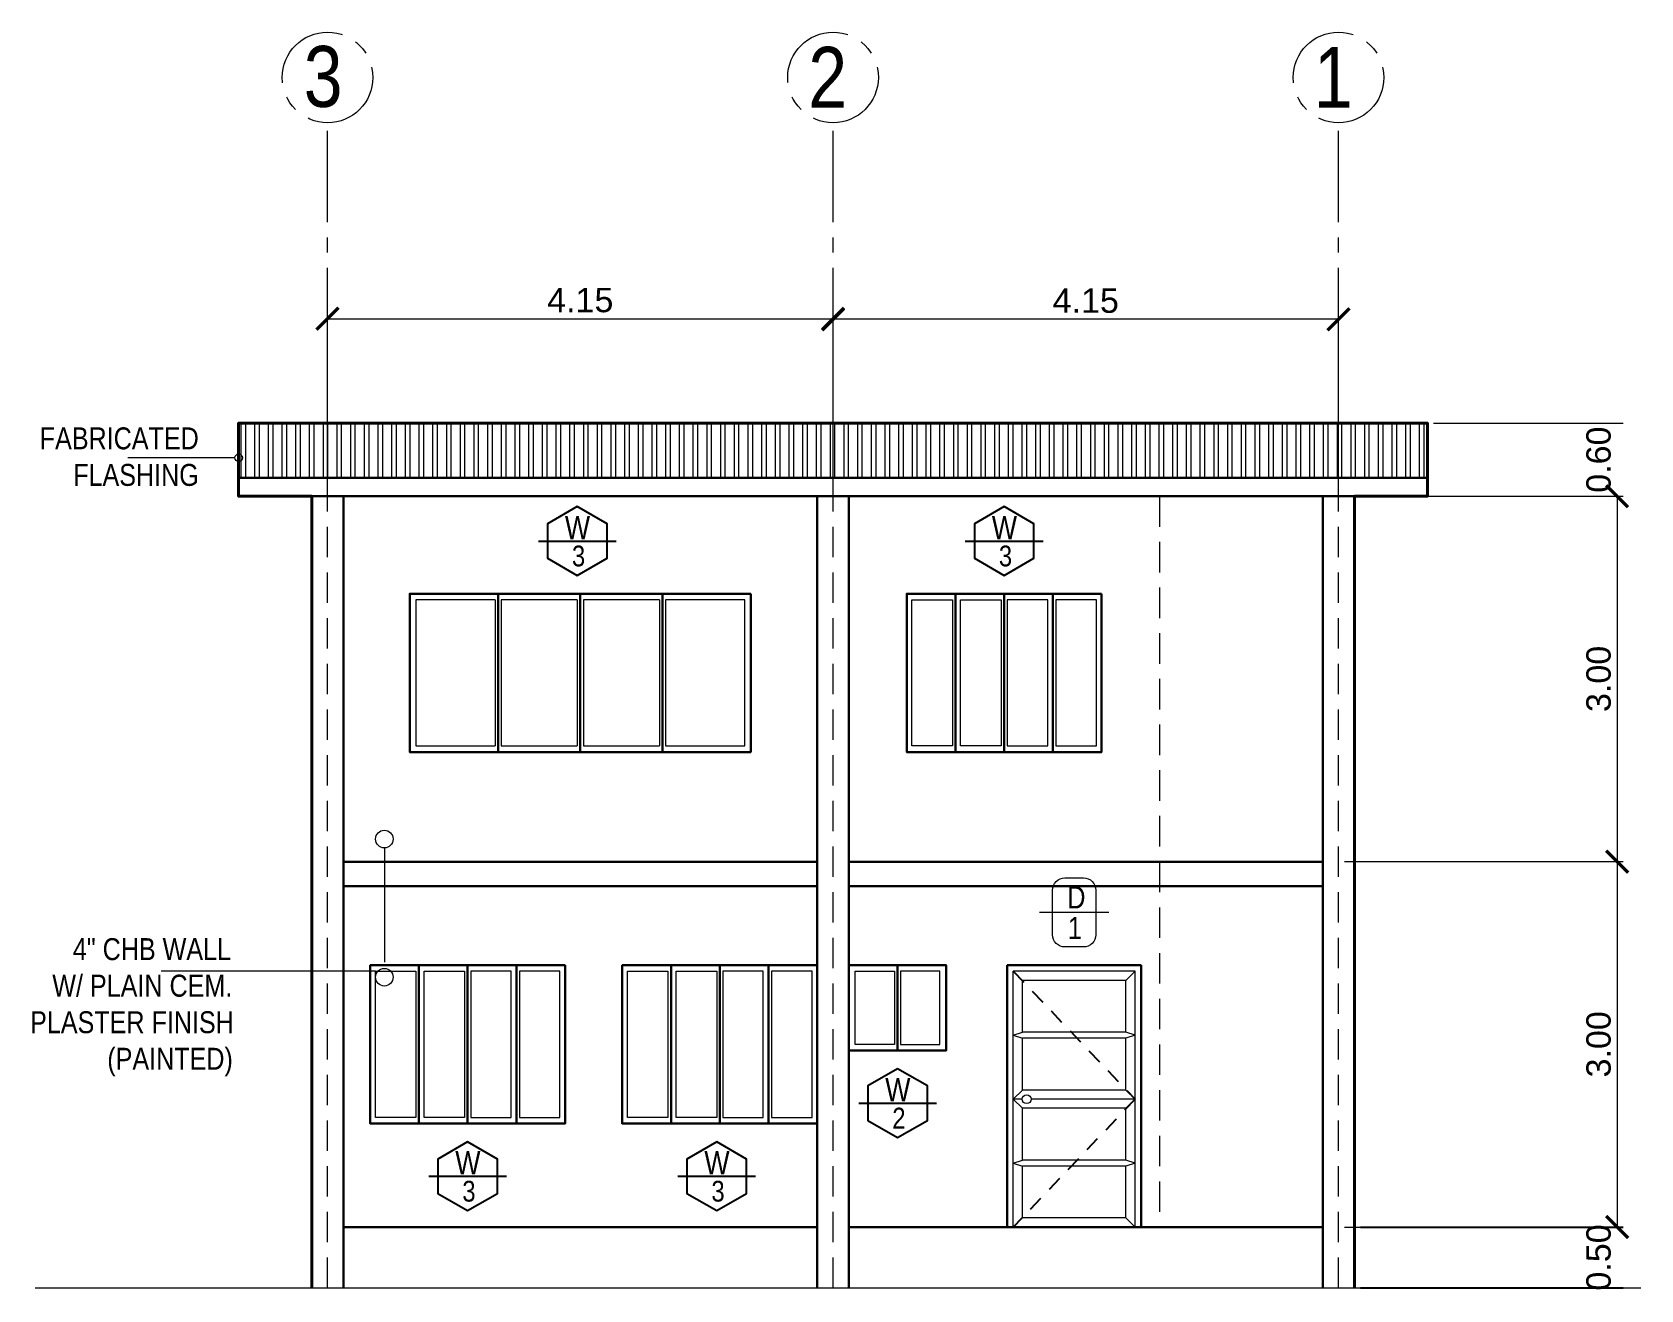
# Model space of a CAD drawing. Header units: metres. Extents: x -460 to 31334, y -1777 to 24987.
# Drawn here: x 180.2 to 193.4, y -761.9 to -751.57 of the extents above; entities that cross this region are included whole.
import ezdxf

# ---------------------------------------------------------------- set-up
doc = ezdxf.new("R2010")
doc.units = ezdxf.units.M
doc.header["$MEASUREMENT"] = 0
doc.linetypes.add('CENTER2', pattern=[1.125, 0.75, -0.125, 0.125, -0.125])
doc.linetypes.add('DASHED2', pattern=[0.375, 0.25, -0.125])
doc.layers.get('Defpoints').update_dxf_attribs({"color": 2})
for name, color, linetype in [('01 FURNITURE', 8, 'Continuous'), ('Anno_Door Sched', 1, 'Continuous'), ('Anno_Flr. Level', 1, 'Continuous'), ('Anno_Win&Dr Sched', 1, 'Continuous')]:
    doc.layers.add(name, color=color, linetype=linetype)
doc.layers.add('Arch_Door', color=1, linetype='Continuous', lineweight=18)
doc.layers.add('DIM', color=8, linetype='Continuous', lineweight=5)
doc.styles.add('AN100', font='ARIALN.TTF', dxfattribs={"height": 0.25})
doc.styles.get("Standard").update_dxf_attribs({"font": 'arial.ttf'})
doc.dimstyles.new('elev', dxfattribs={"dimtxt": 0.2, "dimasz": 0.18, "dimexe": 0.05, "dimexo": 0.05, "dimgap": 0.05, "dimtad": 1, "dimzin": 0, "dimdsep": 46, "dimtxsty": 'Standard', "dimblk": 'ARCHTICK', "dimcen": 0.025, "dimclrd": 256, "dimclre": 256, "dimadec": 0, "dimazin": 0, "dimtfac": 1, "dimtix": 1, "dimtofl": 0, "dimtmove": 0, "dimatfit": 3, "dimldrblk": 'ARCHTICK', "dimfxl": 0.1, "dimtolj": 1, "dimtzin": 0, "dimlwd": -1, "dimlwe": -1, "dimarcsym": 0})

# ---------------------------------------------------------------- blocks, each defined once
blk = doc.blocks.new('_ArchTick')
at = {"color": 0, "linetype": 'ByBlock', "const_width": 0.15}
blk.add_lwpolyline([(-0.5, -0.5), (0.5, 0.5)], dxfattribs=at)
blk = doc.blocks.new('*D344')
at = {"layer": 'Defpoints', "color": 0, "transparency": 16777216}
for p in [(186.772, -753.927), (182.622, -755.384), (186.772, -755.384)]:
    blk.add_point(p, dxfattribs=at)
at = {"layer": 'DIM', "transparency": 16777216}
for p, q in [((182.622, -755.334), (182.622, -753.877)), ((182.622, -753.927), (186.772, -753.927)), ((186.772, -755.334), (186.772, -753.877))]:
    blk.add_line(p, q, dxfattribs=at)
at = {"layer": 'DIM', "transparency": 16777216, "xscale": 0.18, "yscale": 0.18, "zscale": 0.18, "rotation": 180}
blk.add_blockref('_ArchTick', (182.622, -753.927), dxfattribs=at)
at = {"layer": 'DIM', "transparency": 16777216, "xscale": 0.18, "yscale": 0.18, "zscale": 0.18}
blk.add_blockref('_ArchTick', (186.772, -753.927), dxfattribs=at)
at = {"layer": 'DIM', "color": 0, "lineweight": 9, "transparency": 16777216, "insert": (184.697, -753.775), "char_height": 0.2, "attachment_point": 5}
blk.add_mtext('\\A1;4.15', dxfattribs=at)
blk = doc.blocks.new('*D345')
at = {"layer": 'Defpoints', "color": 0, "transparency": 16777216}
for p in [(186.772, -753.932), (186.772, -755.384), (190.922, -755.384)]:
    blk.add_point(p, dxfattribs=at)
at = {"layer": 'DIM', "transparency": 16777216}
for p, q in [((186.772, -755.334), (186.772, -753.882)), ((190.922, -753.932), (186.772, -753.932)), ((190.922, -755.334), (190.922, -753.882))]:
    blk.add_line(p, q, dxfattribs=at)
at = {"layer": 'DIM', "transparency": 16777216, "xscale": 0.18, "yscale": 0.18, "zscale": 0.18, "rotation": 180}
blk.add_blockref('_ArchTick', (186.772, -753.932), dxfattribs=at)
at = {"layer": 'DIM', "transparency": 16777216, "xscale": 0.18, "yscale": 0.18, "zscale": 0.18}
blk.add_blockref('_ArchTick', (190.922, -753.932), dxfattribs=at)
at = {"layer": 'DIM', "color": 0, "lineweight": 9, "transparency": 16777216, "insert": (188.847, -753.78), "char_height": 0.2, "attachment_point": 5}
blk.add_mtext('\\A1;4.15', dxfattribs=at)
blk = doc.blocks.new('*D417')
at = {"layer": 'Defpoints', "color": 0, "transparency": 16777216}
for p in [(190.922, -758.384), (190.922, -761.384), (193.21, -761.384)]:
    blk.add_point(p, dxfattribs=at)
at = {"layer": 'DIM', "transparency": 16777216}
for p, q in [((190.972, -758.384), (193.26, -758.384)), ((193.21, -758.384), (193.21, -761.384)), ((190.972, -761.384), (193.26, -761.384))]:
    blk.add_line(p, q, dxfattribs=at)
at = {"layer": 'DIM', "transparency": 16777216, "xscale": 0.18, "yscale": 0.18, "zscale": 0.18}
for p, rotation in [((193.21, -758.384), 90), ((193.21, -761.384), 270)]:
    blk.add_blockref('_ArchTick', p, dxfattribs=dict(at, rotation=rotation))
at = {"layer": 'DIM', "color": 0, "lineweight": 9, "transparency": 16777216, "insert": (193.058, -759.884), "char_height": 0.2, "attachment_point": 5, "rotation": 90}
blk.add_mtext('\\A1;3.00', dxfattribs=at)
blk = doc.blocks.new('*D418')
at = {"layer": '01 FURNITURE', "transparency": 16777216}
for p, q in [((191.102, -761.384), (193.26, -761.384)), ((191.102, -761.884), (193.26, -761.884))]:
    blk.add_line(p, q, dxfattribs=at)
at = {"layer": 'Defpoints', "color": 0, "transparency": 16777216}
for p in [(191.052, -761.384), (191.052, -761.884), (193.21, -761.884)]:
    blk.add_point(p, dxfattribs=at)
at = {"layer": '01 FURNITURE', "color": 0, "lineweight": 9, "transparency": 16777216, "insert": (193.058, -761.634), "char_height": 0.2, "attachment_point": 5, "rotation": 90}
blk.add_mtext('\\A1;0.50', dxfattribs=at)
blk = doc.blocks.new('*D419')
at = {"layer": 'Defpoints', "color": 0, "transparency": 16777216}
for p in [(191.052, -755.384), (191.052, -758.384), (193.21, -758.384)]:
    blk.add_point(p, dxfattribs=at)
at = {"layer": 'DIM', "transparency": 16777216}
for p, q in [((191.102, -755.384), (193.26, -755.384)), ((193.21, -755.384), (193.21, -758.384)), ((191.102, -758.384), (193.26, -758.384))]:
    blk.add_line(p, q, dxfattribs=at)
at = {"layer": 'DIM', "transparency": 16777216, "xscale": 0.18, "yscale": 0.18, "zscale": 0.18}
for p, rotation in [((193.21, -755.384), 90), ((193.21, -758.384), 270)]:
    blk.add_blockref('_ArchTick', p, dxfattribs=dict(at, rotation=rotation))
at = {"layer": 'DIM', "color": 0, "lineweight": 9, "transparency": 16777216, "insert": (193.058, -756.884), "char_height": 0.2, "attachment_point": 5, "rotation": 90}
blk.add_mtext('\\A1;3.00', dxfattribs=at)
blk = doc.blocks.new('*D420')
at = {"layer": 'Defpoints', "color": 0, "transparency": 16777216}
for p in [(191.652, -754.784), (191.652, -755.384), (193.21, -755.384)]:
    blk.add_point(p, dxfattribs=at)
at = {"layer": 'DIM', "transparency": 16777216}
for p, q in [((191.702, -754.784), (193.26, -754.784)), ((191.702, -755.384), (193.26, -755.384))]:
    blk.add_line(p, q, dxfattribs=at)
at = {"layer": 'DIM', "color": 0, "lineweight": 9, "transparency": 16777216, "insert": (193.058, -755.084), "char_height": 0.2, "attachment_point": 5, "rotation": 90}
blk.add_mtext('\\A1;0.60', dxfattribs=at)
blk = doc.blocks.new('Door')
at = {"layer": 'Anno_Door Sched', "lineweight": 9, "ltscale": 0.5}
blk.add_line((12.7884, 558.3848), (12.3721, 558.3848), dxfattribs=at)
at = {"layer": 'Anno_Door Sched', "lineweight": 9}
blk.add_lwpolyline([(12.5239, 558.5915), (12.6366, 558.5915, -0.414214), (12.7096, 558.5185), (12.7096, 558.2511, -0.414214), (12.6366, 558.1781), (12.5239, 558.1781, -0.414214), (12.4509, 558.2511), (12.4509, 558.5185, -0.414214)], format="xyb", close=True, dxfattribs=at)
at = {"layer": 'Anno_Door Sched', "linetype": 'Continuous', "insert": (12.5376, 558.5418), "char_height": 0.1333, "width": 0.065087, "attachment_point": 1, "style": 'AN100'}
blk.add_mtext('D', dxfattribs=at)

msp = doc.modelspace()

# ---------------------------------------------------------------- hatches: boundary and pattern name
at = {"layer": '01 FURNITURE', "lineweight": 9, "true_color": 0x000000, "transparency": 33554618}
h = msp.add_hatch(dxfattribs=at)
h.set_pattern_fill('ANSI32', color=18, scale=0.3, angle=45)
h.paths.add_polyline_path([(181.89214, -754.78447), (191.65214, -754.78447), (191.65214, -755.23447), (181.89214, -755.23447)])

# ---------------------------------------------------------------- linework, layer by layer
at = {"color": 8, "linetype": 'DASHED2', "ltscale": 0.5}
for p, q in [((188.25214, -759.28447), (189.25214, -760.33447)), ((189.25214, -760.33447), (188.25214, -761.38447))]:
    msp.add_line(p, q, dxfattribs=at)
at = {"layer": '01 FURNITURE', "color": 18, "linetype": 'CENTER2', "lineweight": 9, "true_color": 0x000000}
for p, q in [((182.62214, -755.38447), (182.62214, -752.31838)), ((186.77214, -755.38447), (186.77214, -752.31838)), ((190.92214, -755.38447), (190.92214, -752.31838))]:
    msp.add_line(p, q, dxfattribs=at)
at = {"layer": '01 FURNITURE', "color": 1, "lineweight": 30}
for p, q in [((181.89214, -754.78447), (191.65214, -754.78447)), ((181.89214, -755.23447), (191.65214, -755.23447)), ((181.89214, -755.38447), (191.65214, -755.38447)), ((182.75214, -761.88447), (182.75214, -755.38447)), ((186.64214, -761.88447), (186.64214, -755.38447)), ((186.90214, -761.88447), (186.90214, -755.38447)), ((190.79214, -761.88447), (190.79214, -755.38447)), ((182.49214, -761.88447), (182.49214, -757.38447)), ((191.05214, -761.88447), (191.05214, -757.38447)), ((182.75214, -758.38447), (186.64214, -758.38447)), ((186.90214, -758.38447), (190.79214, -758.38447)), ((182.75214, -758.58447), (186.64214, -758.58447)), ((186.90214, -758.58447), (190.79214, -758.58447)), ((189.30214, -759.23447), (188.20214, -759.23447)), ((188.20214, -761.38447), (188.20214, -759.23447)), ((189.30214, -761.38447), (189.30214, -759.23447)), ((182.75214, -761.38447), (186.64214, -761.38447)), ((186.90214, -761.38447), (190.79214, -761.38447))]:
    msp.add_line(p, q, dxfattribs=at)
at = {"layer": '01 FURNITURE', "color": 4, "lineweight": 9}
for p, q in [((181.89214, -755.38447), (181.89214, -754.78447)), ((191.65214, -755.38447), (191.65214, -754.78447))]:
    msp.add_line(p, q, dxfattribs=at)
at = {"layer": '01 FURNITURE', "color": 18, "lineweight": 9, "true_color": 0x000000}
msp.add_line((181.86159, -755.06804), (180.98151, -755.06804), dxfattribs=at)
at = {"layer": '01 FURNITURE', "color": 250, "linetype": 'DASHED2', "lineweight": 9}
for p, q in [((182.62214, -761.88447), (182.62214, -755.38447)), ((186.77214, -761.88447), (186.77214, -755.38447)), ((189.45214, -755.38447), (189.45214, -761.38447)), ((190.92214, -761.88447), (190.92214, -755.38447))]:
    msp.add_line(p, q, dxfattribs=at)
at = {"layer": '01 FURNITURE', "color": 1, "lineweight": 20}
for p, q in [((183.99714, -756.23447), (183.99714, -757.43447)), ((184.04714, -756.23447), (184.04714, -757.43447)), ((184.67214, -756.23447), (184.67214, -757.43447)), ((184.72214, -756.23447), (184.72214, -757.43447)), ((185.34714, -756.23447), (185.34714, -757.43447)), ((185.39714, -756.23447), (185.39714, -757.43447)), ((187.27714, -759.28447), (187.27714, -759.88447)), ((187.32714, -759.28447), (187.32714, -759.88447))]:
    msp.add_line(p, q, dxfattribs=at)
at = {"layer": '01 FURNITURE', "color": 3, "lineweight": 30}
for p, q in [((184.02214, -756.18447), (184.02214, -757.48447)), ((184.69714, -756.18447), (184.69714, -757.48447)), ((185.37214, -756.18447), (185.37214, -757.48447)), ((187.77714, -756.18447), (187.77714, -757.48447)), ((188.17714, -756.18447), (188.17714, -757.48447)), ((188.57714, -756.18447), (188.57714, -757.48447)), ((183.37214, -759.23447), (183.37214, -760.53447)), ((183.77214, -759.23447), (183.77214, -760.53447)), ((184.17214, -759.23447), (184.17214, -760.53447)), ((185.44214, -759.23447), (185.44214, -760.53447)), ((185.84214, -759.23447), (185.84214, -760.53447)), ((186.24214, -759.23447), (186.24214, -760.53447)), ((187.30214, -759.23447), (187.30214, -759.93447))]:
    msp.add_line(p, q, dxfattribs=at)
at = {"layer": '01 FURNITURE', "color": 3, "lineweight": 20}
for p, q in [((189.25214, -759.28447), (188.25214, -759.28447)), ((188.25214, -761.38447), (188.25214, -759.28447)), ((188.32714, -759.35947), (188.25214, -759.28447)), ((189.17714, -759.35947), (188.32714, -759.35947)), ((188.32714, -759.78447), (188.32714, -759.35947)), ((189.17714, -759.35947), (189.25214, -759.28447)), ((189.17714, -759.78447), (189.17714, -759.35947)), ((189.25214, -761.38447), (189.25214, -759.28447)), ((188.25214, -759.80947), (188.32714, -759.78447)), ((189.17714, -759.78447), (188.32714, -759.78447)), ((189.25214, -759.80947), (189.17714, -759.78447)), ((188.25214, -759.80947), (188.32714, -759.83447)), ((188.32714, -760.25947), (188.32714, -759.83447)), ((189.17714, -759.83447), (188.32714, -759.83447)), ((189.25214, -759.80947), (189.17714, -759.83447)), ((189.17714, -760.25947), (189.17714, -759.83447)), ((188.32714, -760.25947), (188.25214, -760.33447)), ((189.17714, -760.25947), (188.32714, -760.25947)), ((189.25214, -760.33447), (189.17714, -760.25947)), ((188.3249, -760.33447), (188.25214, -760.33447)), ((188.25214, -760.33447), (188.32714, -760.40947)), ((188.32714, -760.83447), (188.32714, -760.40947)), ((189.17714, -760.40947), (188.32714, -760.40947)), ((189.25214, -760.33447), (188.39824, -760.33447)), ((189.17714, -760.40947), (189.25214, -760.33447)), ((189.17714, -760.83447), (189.17714, -760.40947)), ((188.25214, -760.85947), (188.32714, -760.83447)), ((188.25214, -760.85947), (188.32714, -760.88447)), ((189.17714, -760.83447), (188.32714, -760.83447)), ((189.25214, -760.85947), (189.17714, -760.83447)), ((189.25214, -760.85947), (189.17714, -760.88447)), ((188.32714, -761.30947), (188.32714, -760.88447)), ((189.17714, -760.88447), (188.32714, -760.88447)), ((189.17714, -761.30947), (189.17714, -760.88447)), ((188.25214, -761.38447), (188.32714, -761.30947)), ((189.17714, -761.30947), (188.32714, -761.30947)), ((189.25214, -761.38447), (189.17714, -761.30947))]:
    msp.add_line(p, q, dxfattribs=at)
at = {"layer": '01 FURNITURE', "color": 1, "lineweight": 9}
msp.add_line((180.22096, -761.88447), (193.40416, -761.88447), dxfattribs=at)
at = {"layer": '01 FURNITURE', "color": 4, "lineweight": 40}
for points in [[(191.05214, -761.88447), (191.05214, -755.38447), (191.65214, -755.38447), (191.65214, -754.78447), (181.89214, -754.78447), (181.89214, -755.38447), (182.49214, -755.38447), (182.49214, -761.88447)], [(182.49214, -761.88447), (182.49214, -755.38447)], [(191.05214, -755.38447), (191.05214, -761.88447)]]:
    msp.add_lwpolyline(points, dxfattribs=at)
at = {"layer": '01 FURNITURE', "color": 3, "lineweight": 30}
for points in [[(186.09714, -756.18447), (183.29714, -756.18447), (183.29714, -757.48447), (186.09714, -757.48447)], [(188.97714, -756.18447), (187.37714, -756.18447), (187.37714, -757.48447), (188.97714, -757.48447)], [(184.57214, -759.23447), (182.97214, -759.23447), (182.97214, -760.53447), (184.57214, -760.53447)], [(186.64214, -759.23447), (185.04214, -759.23447), (185.04214, -760.53447), (186.64214, -760.53447)], [(186.90214, -759.23447), (187.70214, -759.23447), (187.70214, -759.93447), (186.90214, -759.93447)]]:
    msp.add_lwpolyline(points, close=True, dxfattribs=at)
at = {"layer": '01 FURNITURE', "color": 1, "lineweight": 20}
for points in [[(183.99714, -756.23447), (183.34714, -756.23447), (183.34714, -757.43447), (183.99714, -757.43447)], [(184.67214, -756.23447), (184.04714, -756.23447)], [(185.34714, -756.23447), (184.72214, -756.23447)], [(185.39714, -757.43447), (186.04714, -757.43447), (186.04714, -756.23447), (185.39714, -756.23447)], [(184.04714, -757.43447), (184.67214, -757.43447)], [(184.72214, -757.43447), (185.34714, -757.43447)], [(187.27714, -759.88447), (186.95405, -759.88447), (186.95405, -759.28447), (187.27714, -759.28447)], [(187.32714, -759.88447), (187.65022, -759.88447), (187.65022, -759.28447), (187.32714, -759.28447)]]:
    msp.add_lwpolyline(points, dxfattribs=at)
for points in [[(187.75214, -757.43447), (187.41964, -757.43447), (187.41964, -756.23447), (187.75214, -756.23447)], [(188.15214, -757.43447), (187.81964, -757.43447), (187.81964, -756.23447), (188.15214, -756.23447)], [(188.20214, -757.43447), (188.53464, -757.43447), (188.53464, -756.23447), (188.20214, -756.23447)], [(188.60214, -757.43447), (188.93464, -757.43447), (188.93464, -756.23447), (188.60214, -756.23447)], [(183.34714, -760.48447), (183.01464, -760.48447), (183.01464, -759.28447), (183.34714, -759.28447)], [(183.74714, -760.48447), (183.41464, -760.48447), (183.41464, -759.28447), (183.74714, -759.28447)], [(183.79714, -760.48447), (184.12964, -760.48447), (184.12964, -759.28447), (183.79714, -759.28447)], [(184.19714, -760.48447), (184.52964, -760.48447), (184.52964, -759.28447), (184.19714, -759.28447)], [(185.41714, -760.48447), (185.08464, -760.48447), (185.08464, -759.28447), (185.41714, -759.28447)], [(185.81714, -760.48447), (185.48464, -760.48447), (185.48464, -759.28447), (185.81714, -759.28447)], [(185.86714, -760.48447), (186.19964, -760.48447), (186.19964, -759.28447), (185.86714, -759.28447)], [(186.26714, -760.48447), (186.59964, -760.48447), (186.59964, -759.28447), (186.26714, -759.28447)]]:
    msp.add_lwpolyline(points, close=True, dxfattribs=at)
at = {"layer": '01 FURNITURE', "color": 18, "lineweight": 9, "true_color": 0x000000}
for points in [[(183.0883, -758.27145), (183.0883, -759.21025)], [(183.01573, -759.28282), (181.25561, -759.28282)]]:
    msp.add_lwpolyline(points, dxfattribs=at)
at = {"layer": '01 FURNITURE', "color": 18, "linetype": 'CENTER2', "lineweight": 9, "true_color": 0x000000}
for centre in [(182.62214, -751.94646), (186.77214, -751.94646), (190.92214, -751.94646)]:
    msp.add_circle(centre, 0.37192, dxfattribs=at)
at = {"layer": '01 FURNITURE', "color": 18, "lineweight": 9, "true_color": 0x000000}
for centre, radius in [((181.89214, -755.06804), 0.03055), ((183.0883, -758.19888), 0.07257), ((183.0883, -759.33282), 0.07257)]:
    msp.add_circle(centre, radius, dxfattribs=at)
at = {"layer": '01 FURNITURE', "color": 4, "lineweight": 9}
msp.add_circle((188.36157, -760.33447), 0.03667, dxfattribs=at)
at = {"layer": 'Anno_Win&Dr Sched', "color": 1}
for p, q in [((184.35308, -755.75192), (184.9912, -755.75192)), ((187.85808, -755.75192), (188.4962, -755.75192)), ((186.98308, -760.36702), (187.6212, -760.36702)), ((183.45308, -760.96702), (184.0912, -760.96702)), ((185.49808, -760.96702), (186.1362, -760.96702))]:
    msp.add_line(p, q, dxfattribs=at)
for points in [[(184.67214, -755.46937), (184.42744, -755.61064), (184.42744, -755.89319), (184.67214, -756.03447), (184.91683, -755.89319), (184.91683, -755.61064)], [(188.17714, -755.46937), (187.93244, -755.61064), (187.93244, -755.89319), (188.17714, -756.03447), (188.42183, -755.89319), (188.42183, -755.61064)], [(187.30214, -760.08447), (187.05744, -760.22574), (187.05744, -760.50829), (187.30214, -760.64956), (187.54683, -760.50829), (187.54683, -760.22574)], [(183.77214, -760.68447), (183.52744, -760.82574), (183.52744, -761.10829), (183.77214, -761.24956), (184.01683, -761.10829), (184.01683, -760.82574)], [(185.81714, -760.68447), (185.57244, -760.82574), (185.57244, -761.10829), (185.81714, -761.24956), (186.06183, -761.10829), (186.06183, -760.82574)]]:
    msp.add_lwpolyline(points, close=True, dxfattribs=at)

# ---------------------------------------------------------------- block references
at = {"layer": 'Arch_Door', "linetype": 'Continuous', "xscale": 1.370741998886559, "yscale": 1.370741998886559, "zscale": 1.370741998886559}
msp.add_blockref('Door', (171.50784, -1524.20269), dxfattribs=at)

# ---------------------------------------------------------------- texts
at = {"layer": 'Anno_Flr. Level', "color": 1, "lineweight": 9, "char_height": 0.18}
for s, insert, width, attachment_point in [('\\A1;{\\fArial Narrow|b0|i0|c0|p34;FABRICATED \\PFLASHING }', (181.56486, -754.81923), 3.0536596, 3), ('\\A1;\\pi0.76259;{\\fArial Narrow|b0|i0|c0|p34;4" CHB WALL \\P\\pi0.59425;W/ PLAIN CEM. \\P\\pi0.41204;PLASTER FINISH \\P\\pi1.04585;(PAINTED) }', (179.76805, -759.01249), 2.0516889, 1)]:
    msp.add_mtext(s, dxfattribs=dict(at, insert=insert, width=width, attachment_point=attachment_point))
at = {"layer": 'Anno_Win&Dr Sched', "char_height": 0.1918577, "width": 0.2241403, "attachment_point": 1}
for insert in [(184.57052, -755.54527), (188.07552, -755.54527), (187.20052, -760.16037), (183.67052, -760.76037), (185.71552, -760.76037)]:
    msp.add_mtext('{\\fArial Narrow|b0|i0|c0|p34;W}', dxfattribs=dict(at, insert=insert))
at = {"layer": 'Arch_Door', "color": 5, "linetype": 'Continuous', "char_height": 0.5, "width": 0.1151731, "attachment_point": 3, "rotation": 360, "style": 'AN100'}
for s, insert in [('{\\C3;3}', (182.74544, -751.68788)), ('{\\C3;2}', (186.88778, -751.69553)), ('{\\C3;1}', (191.03778, -751.69553))]:
    msp.add_mtext(s, dxfattribs=dict(at, insert=insert))
at = {"layer": 'Arch_Door', "color": 5, "linetype": 'Continuous', "attachment_point": 1, "style": 'AN100'}
for s, insert, char_height, width in [('3', (184.62869, -755.78947), 0.17054, 0.0832498), ('3', (188.13369, -755.78947), 0.17054, 0.0832498), ('1', (188.69972, -758.83791), 0.18277, 0.0892177), ('2', (187.25869, -760.40457), 0.17054, 0.0832498), ('3', (183.72869, -761.00457), 0.17054, 0.0832498), ('3', (185.77369, -761.00457), 0.17054, 0.0832498)]:
    msp.add_mtext(s, dxfattribs=dict(at, insert=insert, char_height=char_height, width=width))

# ---------------------------------------------------------------- dimensions: what is measured, and where the dimension line sits
at = {"layer": '01 FURNITURE', "color": 250, "lineweight": 9}
dim = msp.add_linear_dim(base=(193.21022, -761.88447), p1=(191.05214, -761.38447), p2=(191.05214, -761.88447), angle=90, dimstyle='elev', dxfattribs=at)
dim.commit()
dim.dimension.update_dxf_attribs({"geometry": '*D418', "text_midpoint": (193.05811, -761.63447)})
at = {"layer": 'DIM', "color": 0, "lineweight": 9}
for base, p1, p2, angle, picture, middle in [((186.77214, -753.92725), (182.62214, -755.38447), (186.77214, -755.38447), 0, '*D344', (184.69714, -753.77513)), ((186.77214, -753.93225), (190.92214, -755.38447), (186.77214, -755.38447), 0, '*D345', (188.84714, -753.78013)), ((193.21022, -755.38447), (191.65214, -754.78447), (191.65214, -755.38447), 90, '*D420', (193.05811, -755.08447)), ((193.21022, -758.38447), (191.05214, -755.38447), (191.05214, -758.38447), 90, '*D419', (193.05804, -756.88447)), ((193.21022, -761.38447), (190.92214, -758.38447), (190.92214, -761.38447), 90, '*D417', (193.05804, -759.88447))]:
    dim = msp.add_linear_dim(base=base, p1=p1, p2=p2, angle=angle, dimstyle='elev', dxfattribs=at)
    dim.commit()
    dim.dimension.update_dxf_attribs({"geometry": picture, "text_midpoint": middle})

doc.saveas('drawing.dxf')
